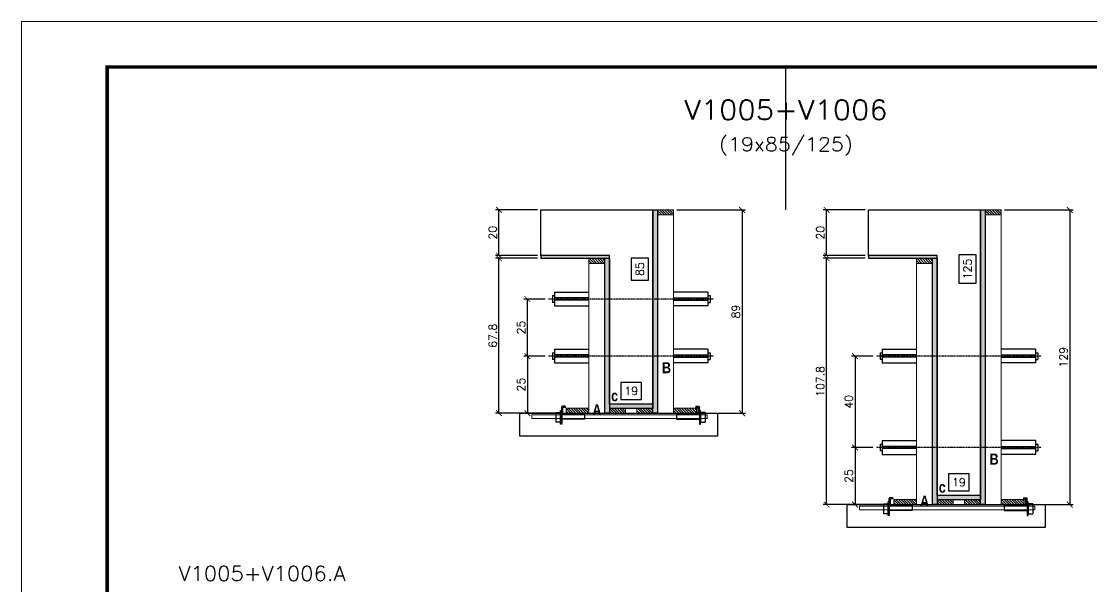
# Model space of a CAD drawing. Extents: x -20960 to -5926, y -2106 to 21915.
# Drawn here: x -9023 to -8087, y 19123 to 19618 of the extents above; entities that cross this region are included whole.
import ezdxf
from ezdxf.enums import TextEntityAlignment as Align

# ---------------------------------------------------------------- set-up
doc = ezdxf.new("R2010")
doc.units = 0
doc.linetypes.add('DASHED', pattern=[0.75, 0.5, -0.25])
doc.linetypes.add('HIDDEN', pattern=[0.375, 0.25, -0.125])
for name, color, linetype in [('barrote', 251, 'Continuous'), ('COTA', 241, 'Continuous'), ('Cota Seção (2x)', 4, 'Continuous'), ('detalhes', 4, 'Continuous'), ('Painéis', 200, 'Continuous'), ('presilha', 1, 'Continuous'), ('TENSOR', 3, 'Continuous'), ('Texto de Titulo', 7, 'Continuous'), ('Texto Qtd Sarr', 242, 'Continuous')]:
    doc.layers.add(name, color=color, linetype=linetype)
for name, color, linetype, lineweight in [('CONCRETO', 251, 'Continuous', 25), ('Folhas', 255, 'Continuous', 9), ('Hachura', 251, 'Continuous', 9), ('Madeira', 126, 'Continuous', 18), ('SARRAFO DE PRESSAO', 251, 'DASHED', 9), ('SCO-___-LAJ', 2, 'Continuous', 0), ('Texto Seção', 7, 'Continuous', 15)]:
    doc.layers.add(name, color=color, linetype=linetype, lineweight=lineweight)
doc.styles.add('REGUA-120', font='ROMANS.shx', dxfattribs={"height": 15})
doc.styles.add('Romans', font='romans.shx')
doc.styles.add('TECNICA', font='techb___.ttf', dxfattribs={"height": 10})
doc.dimstyles.new('Cota Seção (2x)', dxfattribs={"dimtxt": 7, "dimasz": 5, "dimexe": 3, "dimexo": 3, "dimgap": 2, "dimtad": 3, "dimdec": 1, "dimlfac": 0.5, "dimzin": 12, "dimdsep": 46, "dimtxsty": 'Romans', "dimblk": 'ARCHTICK', "dimcen": 0, "dimclrd": 4, "dimclre": 4, "dimclrt": 1, "dimadec": 1, "dimazin": 3, "dimtfac": 1, "dimtdec": 1, "dimtmove": 0, "dimatfit": 3, "dimldrblk": 'OBLIQUE', "dimfxl": 1, "dimtolj": 1, "dimtzin": 12, "dimarcsym": 0})
doc.dimstyles.new('Cota Seção interna', dxfattribs={"dimtxt": 7, "dimasz": 6, "dimexe": 0.18, "dimexo": 2, "dimgap": -4, "dimtad": 3, "dimdec": 1, "dimlfac": 0.5, "dimzin": 12, "dimdsep": 46, "dimtxsty": 'Romans', "dimblk": 'ARCHTICK', "dimcen": 0.09, "dimse1": 1, "dimse2": 1, "dimsd1": 1, "dimsd2": 1, "dimclrd": 180, "dimclre": 5, "dimclrt": 1, "dimadec": 0, "dimazin": 3, "dimtfac": 1, "dimtdec": 1, "dimtofl": 0, "dimtmove": 0, "dimatfit": 3, "dimldrblk": 'ARCHTICK', "dimfxl": 1, "dimtolj": 1, "dimtzin": 0, "dimarcsym": 0})

# ---------------------------------------------------------------- blocks, each defined once
blk = doc.blocks.new('9999999999')
at = {"layer": 'Folhas'}
blk.add_lwpolyline([(98138.98, 34190.21), (99623.98, 34190.21), (99623.98, 35240.21), (98138.98, 35240.21)], close=True, dxfattribs=at)
at = {"layer": 'Folhas', "color": 30, "const_width": 3}
blk.add_lwpolyline([(98213.98, 34230.21), (99583.98, 34230.21), (99583.98, 35200.21), (98213.98, 35200.21)], close=True, dxfattribs=at)
blk = doc.blocks.new('titulo1')
at = {"layer": 'Defpoints', "color": 252, "linetype": 'HIDDEN', "ltscale": 2}
blk.add_line((0, 0), (0, 125), dxfattribs=at)
at = {"layer": 'Defpoints', "style": 'Romans', "oblique": 15}
blk.add_attdef('FOLHA', text='', height=10, dxfattribs=at).set_placement((0, 15.58), align=Align.MIDDLE_CENTER)
at = {"layer": 'Texto Qtd Sarr', "color": 3, "style": 'Romans', "oblique": 15}
for tag, height, p in [('TITULO', 17, (0, 71.45)), ('SEÇÃO', 12, (0, 41.55))]:
    blk.add_attdef(tag, text='', height=height, dxfattribs=at).set_placement(p, align=Align.MIDDLE_CENTER)
blk = doc.blocks.new('_ArchTick')
at = {"color": 0, "linetype": 'ByBlock', "const_width": 0.15}
blk.add_lwpolyline([(-0.5, -0.5), (0.5, 0.5)], dxfattribs=at)
blk = doc.blocks.new('*D6631')
at = {"layer": 'COTA', "color": 4, "lineweight": -2, "transparency": 16777216}
for p, q in [((-8572.07, 19410.84), (-8608.79, 19410.84)), ((-8605.79, 19275.24), (-8605.79, 19410.84)), ((-8554.47, 19275.24), (-8608.79, 19275.24))]:
    blk.add_line(p, q, dxfattribs=at)
at = {"layer": 'Defpoints', "color": 0, "transparency": 16777216}
for p in [(-8605.79, 19410.84), (-8569.07, 19410.84), (-8551.47, 19275.24)]:
    blk.add_point(p, dxfattribs=at)
at = {"layer": 'COTA', "color": 4, "lineweight": -2, "transparency": 16777216, "xscale": 5, "yscale": 5, "zscale": 5}
for p, rotation in [((-8605.79, 19410.84), 90), ((-8605.79, 19275.24), 270)]:
    blk.add_blockref('_ArchTick', p, dxfattribs=dict(at, rotation=rotation))
at = {"layer": 'COTA', "color": 1, "transparency": 16777216, "insert": (-8611.29, 19343.04), "char_height": 7, "attachment_point": 5, "rotation": 90, "style": 'Romans'}
blk.add_mtext('\\A1;67.8', dxfattribs=at)
blk = doc.blocks.new('_Oblique')
at = {"color": 0, "linetype": 'ByBlock', "lineweight": -2}
blk.add_line((-0.5, -0.5), (0.5, 0.5), dxfattribs=at)
blk = doc.blocks.new('*D6632')
at = {"layer": 'COTA', "color": 4, "lineweight": -2, "transparency": 16777216}
for p, q in [((-8572.07, 19453.24), (-8608.79, 19453.24)), ((-8605.79, 19413.24), (-8605.79, 19453.24)), ((-8572.07, 19413.24), (-8608.79, 19413.24))]:
    blk.add_line(p, q, dxfattribs=at)
at = {"layer": 'Defpoints', "color": 0, "transparency": 16777216}
for p in [(-8605.79, 19453.24), (-8569.07, 19453.24), (-8569.07, 19413.24)]:
    blk.add_point(p, dxfattribs=at)
at = {"layer": 'COTA', "color": 4, "lineweight": -2, "transparency": 16777216, "xscale": 5, "yscale": 5, "zscale": 5}
for p, rotation in [((-8605.79, 19453.24), 90), ((-8605.79, 19413.24), 270)]:
    blk.add_blockref('_ArchTick', p, dxfattribs=dict(at, rotation=rotation))
at = {"layer": 'COTA', "color": 1, "transparency": 16777216, "insert": (-8611.29, 19433.24), "char_height": 7, "attachment_point": 5, "rotation": 90, "style": 'Romans'}
blk.add_mtext('\\A1;20', dxfattribs=at)
blk = doc.blocks.new('*D6633')
at = {"layer": 'Cota Seção (2x)', "color": 180, "lineweight": -2, "transparency": 16777216}
for p, q in [((-8475.07, 19411.11), (-8490.07, 19411.11)), ((-8490.07, 19411.11), (-8490.07, 19391.77)), ((-8475.07, 19391.77), (-8475.07, 19411.11)), ((-8490.07, 19391.77), (-8475.07, 19391.77))]:
    blk.add_line(p, q, dxfattribs=at)
at = {"layer": 'Defpoints', "color": 0, "transparency": 16777216}
for p in [(-8509.07, 19453.24), (-8471.07, 19453.24), (-8509.07, 19283.24)]:
    blk.add_point(p, dxfattribs=at)
at = {"layer": 'Cota Seção (2x)', "color": 1, "transparency": 16777216, "insert": (-8482.57, 19401.44), "char_height": 7, "attachment_point": 5, "rotation": 90, "style": 'Romans'}
blk.add_mtext('\\A1;85', dxfattribs=at)
blk = doc.blocks.new('PRESILHA METÁLICA 1')
at = {"layer": 'presilha'}
for p, q in [((6, 15.5), (7.5, 15.5)), ((6, -2.5), (6, 15.5)), ((7.5, 10.6), (7.5, 19.9)), ((7.5, 15.5), (7.5, -2.5)), ((12, 21), (8.6, 21)), ((9, 11.6), (9, 18.9)), ((12, 19.5), (9.6, 19.5)), ((12, 21), (12, 19.5)), ((0, 13), (6, 13)), ((0, 13), (0, 0)), ((6, 0), (0, 0)), ((6, 13), (6, 0)), ((37.5, 4.1), (7.5, 4.1)), ((37.5, 11), (9.6, 11)), ((37.5, 11), (37.5, 4.1)), ((7.5, -2.5), (6, -2.5))]:
    blk.add_line(p, q, dxfattribs=at)
for centre, radius, start, end in [((8.6, 19.9), 1.14, 90, 180), ((9.6, 18.9), 0.57, 90, 180), ((9.6, 11.6), 0.57, 180, 270)]:
    blk.add_arc(centre, radius, start, end, dxfattribs=at)
blk = doc.blocks.new('*D6634')
at = {"layer": 'Cota Seção (2x)', "color": 180, "lineweight": -2, "transparency": 16777216}
for p, q in [((-8481.07, 19302.24), (-8499.07, 19302.24)), ((-8499.07, 19302.24), (-8499.07, 19287.24)), ((-8481.07, 19287.24), (-8481.07, 19302.24)), ((-8499.07, 19287.24), (-8481.07, 19287.24))]:
    blk.add_line(p, q, dxfattribs=at)
at = {"layer": 'Defpoints', "color": 0, "transparency": 16777216}
for p in [(-8509.07, 19283.24), (-8509.07, 19275.24), (-8471.07, 19275.24)]:
    blk.add_point(p, dxfattribs=at)
at = {"layer": 'Cota Seção (2x)', "color": 1, "transparency": 16777216, "insert": (-8490.07, 19294.74), "char_height": 7, "attachment_point": 5, "style": 'Romans'}
blk.add_mtext('\\A1;19', dxfattribs=at)
blk = doc.blocks.new('*D6635')
at = {"layer": 'COTA', "color": 4, "lineweight": -2, "transparency": 16777216}
for p, q in [((-8450.07, 19453.24), (-8390.1, 19453.24)), ((-8393.1, 19453.24), (-8393.1, 19275.24)), ((-8450.07, 19275.24), (-8390.1, 19275.24))]:
    blk.add_line(p, q, dxfattribs=at)
at = {"layer": 'Defpoints', "color": 0, "transparency": 16777216}
for p in [(-8453.07, 19453.24), (-8453.07, 19275.24), (-8393.1, 19275.24)]:
    blk.add_point(p, dxfattribs=at)
at = {"layer": 'COTA', "color": 4, "lineweight": -2, "transparency": 16777216, "xscale": 5, "yscale": 5, "zscale": 5}
for p, rotation in [((-8393.1, 19453.24), 90), ((-8393.1, 19275.24), 270)]:
    blk.add_blockref('_ArchTick', p, dxfattribs=dict(at, rotation=rotation))
at = {"layer": 'COTA', "color": 1, "transparency": 16777216, "insert": (-8398.6, 19364.24), "char_height": 7, "attachment_point": 5, "rotation": 90, "style": 'Romans'}
blk.add_mtext('\\A1;89', dxfattribs=at)
blk = doc.blocks.new('*D6636')
at = {"layer": 'COTA', "color": 4, "lineweight": -2, "transparency": 16777216}
for p, q in [((-8565.37, 19325.21), (-8583.93, 19325.21)), ((-8580.93, 19325.21), (-8580.93, 19275.24)), ((-8565.37, 19275.24), (-8583.93, 19275.24))]:
    blk.add_line(p, q, dxfattribs=at)
at = {"layer": 'Defpoints', "color": 0, "transparency": 16777216}
for p in [(-8562.37, 19325.21), (-8580.93, 19275.24), (-8562.37, 19275.24)]:
    blk.add_point(p, dxfattribs=at)
at = {"layer": 'COTA', "color": 4, "lineweight": -2, "transparency": 16777216, "xscale": 5, "yscale": 5, "zscale": 5}
for p, rotation in [((-8580.93, 19325.21), 90), ((-8580.93, 19275.24), 270)]:
    blk.add_blockref('_ArchTick', p, dxfattribs=dict(at, rotation=rotation))
at = {"layer": 'COTA', "color": 1, "transparency": 16777216, "insert": (-8586.43, 19300.23), "char_height": 7, "attachment_point": 5, "rotation": 90, "style": 'Romans'}
blk.add_mtext('\\A1;25', dxfattribs=at)
blk = doc.blocks.new('*D6637')
at = {"layer": 'COTA', "color": 4, "lineweight": -2, "transparency": 16777216}
for p, q in [((-8285.49, 19410.84), (-8322.21, 19410.84)), ((-8319.21, 19195.24), (-8319.21, 19410.84)), ((-8267.89, 19195.24), (-8322.21, 19195.24))]:
    blk.add_line(p, q, dxfattribs=at)
at = {"layer": 'Defpoints', "color": 0, "transparency": 16777216}
for p in [(-8319.21, 19410.84), (-8282.49, 19410.84), (-8264.89, 19195.24)]:
    blk.add_point(p, dxfattribs=at)
at = {"layer": 'COTA', "color": 4, "lineweight": -2, "transparency": 16777216, "xscale": 5, "yscale": 5, "zscale": 5}
for p, rotation in [((-8319.21, 19410.84), 90), ((-8319.21, 19195.24), 270)]:
    blk.add_blockref('_ArchTick', p, dxfattribs=dict(at, rotation=rotation))
at = {"layer": 'COTA', "color": 1, "transparency": 16777216, "insert": (-8324.71, 19303.04), "char_height": 7, "attachment_point": 5, "rotation": 90, "style": 'Romans'}
blk.add_mtext('\\A1;107.8', dxfattribs=at)
blk = doc.blocks.new('*D6638')
at = {"layer": 'COTA', "color": 4, "lineweight": -2, "transparency": 16777216}
for p, q in [((-8285.49, 19453.24), (-8322.21, 19453.24)), ((-8319.21, 19413.24), (-8319.21, 19453.24)), ((-8285.49, 19413.24), (-8322.21, 19413.24))]:
    blk.add_line(p, q, dxfattribs=at)
at = {"layer": 'Defpoints', "color": 0, "transparency": 16777216}
for p in [(-8319.21, 19453.24), (-8282.49, 19453.24), (-8282.49, 19413.24)]:
    blk.add_point(p, dxfattribs=at)
at = {"layer": 'COTA', "color": 4, "lineweight": -2, "transparency": 16777216, "xscale": 5, "yscale": 5, "zscale": 5}
for p, rotation in [((-8319.21, 19453.24), 90), ((-8319.21, 19413.24), 270)]:
    blk.add_blockref('_ArchTick', p, dxfattribs=dict(at, rotation=rotation))
at = {"layer": 'COTA', "color": 1, "transparency": 16777216, "insert": (-8324.71, 19433.24), "char_height": 7, "attachment_point": 5, "rotation": 90, "style": 'Romans'}
blk.add_mtext('\\A1;20', dxfattribs=at)
blk = doc.blocks.new('*D6639')
at = {"layer": 'Cota Seção (2x)', "color": 180, "lineweight": -2, "transparency": 16777216}
for p, q in [((-8188.49, 19413.94), (-8203.49, 19413.94)), ((-8203.49, 19413.94), (-8203.49, 19388.94)), ((-8188.49, 19388.94), (-8188.49, 19413.94)), ((-8203.49, 19388.94), (-8188.49, 19388.94))]:
    blk.add_line(p, q, dxfattribs=at)
at = {"layer": 'Defpoints', "color": 0, "transparency": 16777216}
for p in [(-8222.49, 19453.24), (-8184.49, 19453.24), (-8222.49, 19203.24)]:
    blk.add_point(p, dxfattribs=at)
at = {"layer": 'Cota Seção (2x)', "color": 1, "transparency": 16777216, "insert": (-8195.99, 19401.44), "char_height": 7, "attachment_point": 5, "rotation": 90, "style": 'Romans'}
blk.add_mtext('\\A1;125', dxfattribs=at)
blk = doc.blocks.new('*D6640')
at = {"layer": 'Cota Seção (2x)', "color": 180, "lineweight": -2, "transparency": 16777216}
for p, q in [((-8194.49, 19222.24), (-8212.49, 19222.24)), ((-8212.49, 19222.24), (-8212.49, 19207.24)), ((-8194.49, 19207.24), (-8194.49, 19222.24)), ((-8212.49, 19207.24), (-8194.49, 19207.24))]:
    blk.add_line(p, q, dxfattribs=at)
at = {"layer": 'Defpoints', "color": 0, "transparency": 16777216}
for p in [(-8222.49, 19203.24), (-8222.49, 19195.24), (-8184.49, 19195.24)]:
    blk.add_point(p, dxfattribs=at)
at = {"layer": 'Cota Seção (2x)', "color": 1, "transparency": 16777216, "insert": (-8203.49, 19214.74), "char_height": 7, "attachment_point": 5, "style": 'Romans'}
blk.add_mtext('\\A1;19', dxfattribs=at)
blk = doc.blocks.new('*D6641')
at = {"layer": 'COTA', "color": 4, "lineweight": -2, "transparency": 16777216}
for p, q in [((-8163.49, 19453.24), (-8103.52, 19453.24)), ((-8106.52, 19453.24), (-8106.52, 19195.24)), ((-8163.49, 19195.24), (-8103.52, 19195.24))]:
    blk.add_line(p, q, dxfattribs=at)
at = {"layer": 'Defpoints', "color": 0, "transparency": 16777216}
for p in [(-8166.49, 19453.24), (-8166.49, 19195.24), (-8106.52, 19195.24)]:
    blk.add_point(p, dxfattribs=at)
at = {"layer": 'COTA', "color": 4, "lineweight": -2, "transparency": 16777216, "xscale": 5, "yscale": 5, "zscale": 5}
for p, rotation in [((-8106.52, 19453.24), 90), ((-8106.52, 19195.24), 270)]:
    blk.add_blockref('_ArchTick', p, dxfattribs=dict(at, rotation=rotation))
at = {"layer": 'COTA', "color": 1, "transparency": 16777216, "insert": (-8112.02, 19324.24), "char_height": 7, "attachment_point": 5, "rotation": 90, "style": 'Romans'}
blk.add_mtext('\\A1;129', dxfattribs=at)
blk = doc.blocks.new('*D6642')
at = {"layer": 'COTA', "color": 4, "lineweight": -2, "transparency": 16777216}
for p, q in [((-8278.79, 19245.21), (-8297.35, 19245.21)), ((-8294.35, 19245.21), (-8294.35, 19195.24)), ((-8278.79, 19195.24), (-8297.35, 19195.24))]:
    blk.add_line(p, q, dxfattribs=at)
at = {"layer": 'Defpoints', "color": 0, "transparency": 16777216}
for p in [(-8275.79, 19245.21), (-8294.35, 19195.24), (-8275.79, 19195.24)]:
    blk.add_point(p, dxfattribs=at)
at = {"layer": 'COTA', "color": 4, "lineweight": -2, "transparency": 16777216, "xscale": 5, "yscale": 5, "zscale": 5}
for p, rotation in [((-8294.35, 19245.21), 90), ((-8294.35, 19195.24), 270)]:
    blk.add_blockref('_ArchTick', p, dxfattribs=dict(at, rotation=rotation))
at = {"layer": 'COTA', "color": 1, "transparency": 16777216, "insert": (-8299.85, 19220.23), "char_height": 7, "attachment_point": 5, "rotation": 90, "style": 'Romans'}
blk.add_mtext('\\A1;25', dxfattribs=at)
blk = doc.blocks.new('*D6643')
at = {"layer": 'COTA', "color": 4, "lineweight": -2, "transparency": 16777216}
for p, q in [((-8278.79, 19325.21), (-8297.35, 19325.21)), ((-8294.35, 19325.21), (-8294.35, 19245.21)), ((-8278.79, 19245.21), (-8297.35, 19245.21))]:
    blk.add_line(p, q, dxfattribs=at)
at = {"layer": 'Defpoints', "color": 0, "transparency": 16777216}
for p in [(-8275.79, 19325.21), (-8294.35, 19245.21), (-8275.79, 19245.21)]:
    blk.add_point(p, dxfattribs=at)
at = {"layer": 'COTA', "color": 4, "lineweight": -2, "transparency": 16777216, "xscale": 5, "yscale": 5, "zscale": 5}
for p, rotation in [((-8294.35, 19325.21), 90), ((-8294.35, 19245.21), 270)]:
    blk.add_blockref('_ArchTick', p, dxfattribs=dict(at, rotation=rotation))
at = {"layer": 'COTA', "color": 1, "transparency": 16777216, "insert": (-8299.85, 19285.21), "char_height": 7, "attachment_point": 5, "rotation": 90, "style": 'Romans'}
blk.add_mtext('\\A1;40', dxfattribs=at)
blk = doc.blocks.new('*D6644')
at = {"layer": 'COTA', "color": 4, "lineweight": -2, "transparency": 16777216}
for p, q in [((-8565.37, 19375.21), (-8583.93, 19375.21)), ((-8580.93, 19325.21), (-8580.93, 19375.21)), ((-8565.37, 19325.21), (-8583.93, 19325.21))]:
    blk.add_line(p, q, dxfattribs=at)
at = {"layer": 'Defpoints', "color": 0, "transparency": 16777216}
for p in [(-8580.93, 19375.21), (-8562.37, 19375.21), (-8562.37, 19325.21)]:
    blk.add_point(p, dxfattribs=at)
at = {"layer": 'COTA', "color": 4, "lineweight": -2, "transparency": 16777216, "xscale": 5, "yscale": 5, "zscale": 5}
for p, rotation in [((-8580.93, 19375.21), 90), ((-8580.93, 19325.21), 270)]:
    blk.add_blockref('_ArchTick', p, dxfattribs=dict(at, rotation=rotation))
at = {"layer": 'COTA', "color": 1, "transparency": 16777216, "insert": (-8586.43, 19350.21), "char_height": 7, "attachment_point": 5, "rotation": 90, "style": 'Romans'}
blk.add_mtext('\\A1;25', dxfattribs=at)

msp = doc.modelspace()

# ---------------------------------------------------------------- hatches: boundary and pattern name
at = {"layer": 'Hachura'}
h = msp.add_hatch(color=256, dxfattribs=at)
h.dxf.hatch_style = 1
h.paths.add_polyline_path([(-8471.07, 19453.24), (-8467.07, 19453.24), (-8467.07, 19275.24), (-8471.07, 19275.24)])
h = msp.add_hatch(dxfattribs=at)
h.set_pattern_fill('ANSI31', color=256, scale=0.5, angle=270, style=0)
h.set_pattern_definition([(315, (14340.7506, 11145.597), (1.12253202, 1.12253202), [])])
h.paths.add_polyline_path([(-8453.07, 19448.84), (-8453.07, 19453.24), (-8467.07, 19453.24), (-8467.07, 19448.84)])
h = msp.add_hatch(color=256, dxfattribs=at)
h.dxf.hatch_style = 1
h.paths.add_polyline_path([(-8184.49, 19453.24), (-8180.49, 19453.24), (-8180.49, 19195.24), (-8184.49, 19195.24)])
h = msp.add_hatch(dxfattribs=at)
h.set_pattern_fill('ANSI31', color=256, scale=0.5, angle=270, style=0)
h.set_pattern_definition([(315, (14627.3294, 11145.597), (1.12253202, 1.12253202), [])])
h.paths.add_polyline_path([(-8166.49, 19448.84), (-8166.49, 19453.24), (-8180.49, 19453.24), (-8180.49, 19448.84)])
h = msp.add_hatch(color=256, dxfattribs=at)
h.dxf.hatch_style = 1
h.paths.add_polyline_path([(-8509.07, 19410.84), (-8509.07, 19413.24), (-8569.07, 19413.24), (-8569.07, 19410.84)])
h = msp.add_hatch(dxfattribs=at)
h.set_pattern_fill('ANSI31', color=256, scale=0.5, angle=270, style=0)
h.set_pattern_definition([(315, (14400.7506, 11103.197), (1.12253202, 1.12253202), [])])
h.paths.add_polyline_path([(-8513.07, 19406.44), (-8513.07, 19410.84), (-8527.07, 19410.84), (-8527.07, 19406.44)])
h = msp.add_hatch(color=256, dxfattribs=at)
h.dxf.hatch_style = 1
h.paths.add_polyline_path([(-8513.07, 19410.84), (-8509.07, 19410.84), (-8509.07, 19275.24), (-8513.07, 19275.24)])
h = msp.add_hatch(color=256, dxfattribs=at)
h.dxf.hatch_style = 1
h.paths.add_polyline_path([(-8222.49, 19410.84), (-8222.49, 19413.24), (-8282.49, 19413.24), (-8282.49, 19410.84)])
h = msp.add_hatch(dxfattribs=at)
h.set_pattern_fill('ANSI31', color=256, scale=0.5, angle=270, style=0)
h.set_pattern_definition([(315, (14687.3294, 11103.197), (1.12253202, 1.12253202), [])])
h.paths.add_polyline_path([(-8226.49, 19406.44), (-8226.49, 19410.84), (-8240.49, 19410.84), (-8240.49, 19406.44)])
h = msp.add_hatch(color=256, dxfattribs=at)
h.dxf.hatch_style = 1
h.paths.add_polyline_path([(-8226.49, 19410.84), (-8222.49, 19410.84), (-8222.49, 19195.24), (-8226.49, 19195.24)])
h = msp.add_hatch(color=256, dxfattribs=at)
h.dxf.hatch_style = 1
h.paths.add_polyline_path([(-8471.07, 19279.64), (-8471.07, 19283.24), (-8509.07, 19283.24), (-8509.07, 19279.64)])
h = msp.add_hatch(dxfattribs=at)
h.set_pattern_fill('ANSI31', color=256, scale=0.5, angle=270, style=0)
h.set_pattern_definition([(315, (14400.7506, 11045.597), (1.12253202, 1.12253202), [])])
h.paths.add_polyline_path([(-8547.07, 19275.24), (-8547.07, 19279.64), (-8527.07, 19279.64), (-8527.07, 19275.24)])
h = msp.add_hatch(dxfattribs=at)
h.set_pattern_fill('ANSI31', color=256, scale=0.5, angle=270, style=0)
h.set_pattern_definition([(315, (14409.5506, 11045.597), (1.12253202, 1.12253202), [])])
h.paths.add_polyline_path([(-8509.07, 19275.24), (-8509.07, 19279.64), (-8495.07, 19279.64), (-8495.07, 19275.24)])
h = msp.add_hatch(dxfattribs=at)
h.set_pattern_fill('ANSI31', color=256, scale=0.5, angle=270, style=0)
h.set_pattern_definition([(315, (14409.5526, 11045.597), (1.12253202, 1.12253202), [])])
h.paths.add_polyline_path([(-8471.07, 19275.24), (-8471.07, 19279.64), (-8485.07, 19279.64), (-8485.07, 19275.24)])
h = msp.add_hatch(dxfattribs=at)
h.set_pattern_fill('ANSI31', color=256, scale=0.5, angle=270, style=0)
h.set_pattern_definition([(315, (14306.7506, 11045.597), (1.12253202, 1.12253202), [])])
h.paths.add_polyline_path([(-8453.07, 19275.24), (-8453.07, 19279.64), (-8433.07, 19279.64), (-8433.07, 19275.24)])
h = msp.add_hatch(dxfattribs=at)
h.set_pattern_fill('ANSI31', color=256, scale=0.5, angle=270, style=0)
h.set_pattern_definition([(315, (14687.3294, 10965.597), (1.12253202, 1.12253202), [])])
h.paths.add_polyline_path([(-8260.49, 19195.24), (-8260.49, 19199.64), (-8240.49, 19199.64), (-8240.49, 19195.24)])
h = msp.add_hatch(color=256, dxfattribs=at)
h.dxf.hatch_style = 1
h.paths.add_polyline_path([(-8184.49, 19199.64), (-8184.49, 19203.24), (-8222.49, 19203.24), (-8222.49, 19199.64)])
h = msp.add_hatch(dxfattribs=at)
h.set_pattern_fill('ANSI31', color=256, scale=0.5, angle=270, style=0)
h.set_pattern_definition([(315, (14696.1294, 10965.597), (1.12253202, 1.12253202), [])])
h.paths.add_polyline_path([(-8222.49, 19195.24), (-8222.49, 19199.64), (-8208.49, 19199.64), (-8208.49, 19195.24)])
h = msp.add_hatch(dxfattribs=at)
h.set_pattern_fill('ANSI31', color=256, scale=0.5, angle=270, style=0)
h.set_pattern_definition([(315, (14696.1314, 10965.597), (1.12253202, 1.12253202), [])])
h.paths.add_polyline_path([(-8184.49, 19195.24), (-8184.49, 19199.64), (-8198.49, 19199.64), (-8198.49, 19195.24)])
h = msp.add_hatch(dxfattribs=at)
h.set_pattern_fill('ANSI31', color=256, scale=0.5, angle=270, style=0)
h.set_pattern_definition([(315, (14593.3294, 10965.597), (1.12253202, 1.12253202), [])])
h.paths.add_polyline_path([(-8166.49, 19195.24), (-8166.49, 19199.64), (-8146.49, 19199.64), (-8146.49, 19195.24)])

# ---------------------------------------------------------------- linework, layer by layer
at = {"ltscale": 3}
for p, q in [((-8559.07, 19378.21), (-8559.07, 19372.21)), ((-8559.07, 19378.21), (-8557.07, 19378.21)), ((-8557.07, 19381.21), (-8557.07, 19369.21)), ((-8557.07, 19381.21), (-8527.07, 19381.21)), ((-8423.07, 19381.21), (-8453.07, 19381.21)), ((-8423.07, 19381.21), (-8423.07, 19369.21)), ((-8423.07, 19378.21), (-8421.07, 19378.21)), ((-8421.07, 19378.21), (-8421.07, 19372.21)), ((-8557.07, 19372.21), (-8559.07, 19372.21)), ((-8527.07, 19376.21), (-8557.07, 19376.21)), ((-8527.07, 19374.21), (-8557.07, 19374.21)), ((-8557.07, 19369.21), (-8527.07, 19369.21)), ((-8453.07, 19376.21), (-8423.07, 19376.21)), ((-8453.07, 19374.21), (-8423.07, 19374.21)), ((-8423.07, 19369.21), (-8453.07, 19369.21)), ((-8423.07, 19372.21), (-8421.07, 19372.21)), ((-8557.07, 19331.21), (-8557.07, 19319.21)), ((-8557.07, 19331.21), (-8527.07, 19331.21)), ((-8423.07, 19331.21), (-8453.07, 19331.21)), ((-8423.07, 19331.21), (-8423.07, 19319.21)), ((-8270.49, 19331.21), (-8270.49, 19319.21)), ((-8270.49, 19331.21), (-8240.49, 19331.21)), ((-8136.49, 19331.21), (-8166.49, 19331.21)), ((-8136.49, 19331.21), (-8136.49, 19319.21)), ((-8559.07, 19328.21), (-8559.07, 19322.21)), ((-8559.07, 19328.21), (-8557.07, 19328.21)), ((-8557.07, 19322.21), (-8559.07, 19322.21)), ((-8527.07, 19326.21), (-8557.07, 19326.21)), ((-8527.07, 19324.21), (-8557.07, 19324.21)), ((-8453.07, 19326.21), (-8423.07, 19326.21)), ((-8453.07, 19324.21), (-8423.07, 19324.21)), ((-8423.07, 19328.21), (-8421.07, 19328.21)), ((-8423.07, 19322.21), (-8421.07, 19322.21)), ((-8421.07, 19328.21), (-8421.07, 19322.21)), ((-8272.49, 19328.21), (-8272.49, 19322.21)), ((-8272.49, 19328.21), (-8270.49, 19328.21)), ((-8270.49, 19322.21), (-8272.49, 19322.21)), ((-8240.49, 19326.21), (-8270.49, 19326.21)), ((-8240.49, 19324.21), (-8270.49, 19324.21)), ((-8166.49, 19326.21), (-8136.49, 19326.21)), ((-8166.49, 19324.21), (-8136.49, 19324.21)), ((-8136.49, 19328.21), (-8134.49, 19328.21)), ((-8136.49, 19322.21), (-8134.49, 19322.21)), ((-8134.49, 19328.21), (-8134.49, 19322.21)), ((-8557.07, 19319.21), (-8527.07, 19319.21)), ((-8423.07, 19319.21), (-8453.07, 19319.21)), ((-8270.49, 19319.21), (-8240.49, 19319.21)), ((-8136.49, 19319.21), (-8166.49, 19319.21)), ((-8272.49, 19248.21), (-8272.49, 19242.21)), ((-8272.49, 19248.21), (-8270.49, 19248.21)), ((-8270.49, 19251.21), (-8270.49, 19239.21)), ((-8270.49, 19251.21), (-8240.49, 19251.21)), ((-8240.49, 19246.21), (-8270.49, 19246.21)), ((-8136.49, 19251.21), (-8166.49, 19251.21)), ((-8166.49, 19246.21), (-8136.49, 19246.21)), ((-8136.49, 19251.21), (-8136.49, 19239.21)), ((-8136.49, 19248.21), (-8134.49, 19248.21)), ((-8134.49, 19248.21), (-8134.49, 19242.21)), ((-8270.49, 19242.21), (-8272.49, 19242.21)), ((-8240.49, 19244.21), (-8270.49, 19244.21)), ((-8270.49, 19239.21), (-8240.49, 19239.21)), ((-8166.49, 19244.21), (-8136.49, 19244.21)), ((-8136.49, 19239.21), (-8166.49, 19239.21)), ((-8136.49, 19242.21), (-8134.49, 19242.21))]:
    msp.add_line(p, q, dxfattribs=at)
at = {"layer": 'barrote'}
for points in [[(-8414.71, 19255.24), (-8587.67, 19255.24), (-8587.67, 19275.24), (-8414.71, 19275.24)], [(-8128.13, 19175.24), (-8301.09, 19175.24), (-8301.09, 19195.24), (-8128.13, 19195.24)]]:
    msp.add_lwpolyline(points, close=True, dxfattribs=at)
at = {"layer": 'CONCRETO'}
for points in [[(-8509.07, 19413.24), (-8569.07, 19413.24), (-8569.07, 19453.24), (-8471.07, 19453.24), (-8471.07, 19279.64), (-8471.07, 19279.64), (-8471.07, 19283.24), (-8509.07, 19283.24)], [(-8222.49, 19413.24), (-8282.49, 19413.24), (-8282.49, 19453.24), (-8184.49, 19453.24), (-8184.49, 19199.64), (-8184.49, 19199.64), (-8184.49, 19203.24), (-8222.49, 19203.24)]]:
    msp.add_lwpolyline(points, close=True, dxfattribs=at)
at = {"layer": 'Madeira'}
for points in [[(-8453.07, 19448.84), (-8453.07, 19453.24), (-8467.07, 19453.24), (-8467.07, 19448.84)], [(-8453.07, 19453.24), (-8467.07, 19453.24), (-8467.07, 19275.24), (-8453.07, 19275.24)], [(-8166.49, 19448.84), (-8166.49, 19453.24), (-8180.49, 19453.24), (-8180.49, 19448.84)], [(-8166.49, 19453.24), (-8180.49, 19453.24), (-8180.49, 19195.24), (-8166.49, 19195.24)], [(-8513.07, 19406.44), (-8513.07, 19410.84), (-8527.07, 19410.84), (-8527.07, 19406.44)], [(-8513.07, 19410.84), (-8527.07, 19410.84), (-8527.07, 19275.24), (-8513.07, 19275.24)], [(-8226.49, 19406.44), (-8226.49, 19410.84), (-8240.49, 19410.84), (-8240.49, 19406.44)], [(-8226.49, 19410.84), (-8240.49, 19410.84), (-8240.49, 19195.24), (-8226.49, 19195.24)], [(-8547.07, 19275.24), (-8547.07, 19279.64), (-8527.07, 19279.64), (-8527.07, 19275.24)], [(-8509.07, 19275.24), (-8509.07, 19279.64), (-8495.07, 19279.64), (-8495.07, 19275.24)], [(-8471.07, 19275.24), (-8471.07, 19279.64), (-8485.07, 19279.64), (-8485.07, 19275.24)], [(-8453.07, 19275.24), (-8453.07, 19279.64), (-8433.07, 19279.64), (-8433.07, 19275.24)], [(-8260.49, 19195.24), (-8260.49, 19199.64), (-8240.49, 19199.64), (-8240.49, 19195.24)], [(-8222.49, 19195.24), (-8222.49, 19199.64), (-8208.49, 19199.64), (-8208.49, 19195.24)], [(-8184.49, 19195.24), (-8184.49, 19199.64), (-8198.49, 19199.64), (-8198.49, 19195.24)], [(-8166.49, 19195.24), (-8166.49, 19199.64), (-8146.49, 19199.64), (-8146.49, 19195.24)]]:
    msp.add_lwpolyline(points, close=True, dxfattribs=at)
at = {"layer": 'Painéis'}
for points in [[(-8471.07, 19453.24), (-8467.07, 19453.24), (-8467.07, 19275.24), (-8471.07, 19275.24)], [(-8184.49, 19453.24), (-8180.49, 19453.24), (-8180.49, 19195.24), (-8184.49, 19195.24)], [(-8509.07, 19410.84), (-8509.07, 19413.24), (-8569.07, 19413.24), (-8569.07, 19410.84)], [(-8513.07, 19410.84), (-8509.07, 19410.84), (-8509.07, 19275.24), (-8513.07, 19275.24)], [(-8222.49, 19410.84), (-8222.49, 19413.24), (-8282.49, 19413.24), (-8282.49, 19410.84)], [(-8226.49, 19410.84), (-8222.49, 19410.84), (-8222.49, 19195.24), (-8226.49, 19195.24)], [(-8471.07, 19279.64), (-8471.07, 19283.24), (-8509.07, 19283.24), (-8509.07, 19279.64)], [(-8184.49, 19199.64), (-8184.49, 19203.24), (-8222.49, 19203.24), (-8222.49, 19199.64)]]:
    msp.add_lwpolyline(points, close=True, dxfattribs=at)
at = {"layer": 'SCO-___-LAJ', "color": 1}
for points in [[(-8423.71, 19273.91), (-8577.01, 19273.91), (-8577.01, 19270.71), (-8423.71, 19270.71)], [(-8137.13, 19193.91), (-8290.43, 19193.91), (-8290.43, 19190.71), (-8137.13, 19190.71)]]:
    msp.add_lwpolyline(points, close=True, dxfattribs=at)
at = {"layer": 'TENSOR', "linetype": 'HIDDEN', "ltscale": 0.5}
for p, q in [((-8418.07, 19375.21), (-8562.37, 19375.21)), ((-8418.07, 19325.21), (-8562.37, 19325.21)), ((-8131.49, 19325.21), (-8275.79, 19325.21)), ((-8131.49, 19245.21), (-8275.79, 19245.21))]:
    msp.add_line(p, q, dxfattribs=at)

# ---------------------------------------------------------------- block references
at = {"layer": 'presilha', "yscale": 0.6666666666666666, "zscale": 0.6666666666666666}
for p, xscale in [((-8555.94, 19267.27), 0.6666666666666666), ((-8425.49, 19267.27), -0.6666666666666666), ((-8269.36, 19187.27), 0.6666666666666666), ((-8138.91, 19187.27), -0.6666666666666666)]:
    msp.add_blockref('PRESILHA METÁLICA 1', p, dxfattribs=dict(at, xscale=xscale))
at = {"layer": 'SARRAFO DE PRESSAO', "color": 6, "linetype": 'ByBlock'}
msp.add_blockref('9999999999', (-107162.48, -15621.96), dxfattribs=at)
at = {"layer": 'Texto Seção'}
ref = msp.add_blockref('titulo1', (-8354.76, 19453.24), dxfattribs=at)
ref.add_attrib('TITULO', 'V1005+V1006', dxfattribs={"layer": 'Texto de Titulo', "color": 7, "height": 17, "style": 'Romans', "width": 1.1}).set_placement((-8354.76, 19540.74), align=Align.MIDDLE_CENTER)
ref.add_attrib('SEÇÃO', '(19x85/125)', dxfattribs={"layer": 'Texto de Titulo', "color": 7, "height": 12, "style": 'Romans', "width": 1.1}).set_placement((-8354.76, 19510.74), align=Align.MIDDLE_CENTER)

# ---------------------------------------------------------------- texts
at = {"layer": 'detalhes', "style": 'TECNICA'}
for s, p in [('B', (-8463.24, 19310.27)), ('c', (-8507.69, 19285.74)), ('A', (-8524.07, 19273.43)), ('B', (-8176.66, 19230.27)), ('c', (-8221.11, 19205.74)), ('A', (-8237.49, 19193.43))]:
    msp.add_text(s, height=9.6, dxfattribs=at).set_placement(p)
at = {"layer": 'Texto Seção', "style": 'REGUA-120', "width": 1.05}
msp.add_text('V1005+V1006.A', height=13, dxfattribs=at).set_placement((-8886.14, 19128.43))

# ---------------------------------------------------------------- dimensions: what is measured, and where the dimension line sits
at = {"layer": 'COTA'}
for base, p1, p2, picture, middle in [((-8605.79, 19453.24), (-8569.07, 19413.24), (-8569.07, 19453.24), '*D6632', (-8611.29, 19433.24)), ((-8393.1, 19275.24), (-8453.07, 19453.24), (-8453.07, 19275.24), '*D6635', (-8398.6, 19364.24)), ((-8319.21, 19453.24), (-8282.49, 19413.24), (-8282.49, 19453.24), '*D6638', (-8324.71, 19433.24)), ((-8106.52, 19195.24), (-8166.49, 19453.24), (-8166.49, 19195.24), '*D6641', (-8112.02, 19324.24)), ((-8605.79, 19410.84), (-8551.47, 19275.24), (-8569.07, 19410.84), '*D6631', (-8611.29, 19343.04)), ((-8319.21, 19410.84), (-8264.89, 19195.24), (-8282.49, 19410.84), '*D6637', (-8324.71, 19303.04)), ((-8580.93, 19375.21), (-8562.37, 19325.21), (-8562.37, 19375.21), '*D6644', (-8586.43, 19350.21)), ((-8580.93, 19275.24), (-8562.37, 19325.21), (-8562.37, 19275.24), '*D6636', (-8586.43, 19300.23)), ((-8294.35, 19245.21), (-8275.79, 19325.21), (-8275.79, 19245.21), '*D6643', (-8299.85, 19285.21)), ((-8294.35, 19195.24), (-8275.79, 19245.21), (-8275.79, 19195.24), '*D6642', (-8299.85, 19220.23))]:
    dim = msp.add_linear_dim(base=base, p1=p1, p2=p2, angle=90, dimstyle='Cota Seção (2x)', dxfattribs=at)
    dim.commit()
    dim.dimension.update_dxf_attribs({"geometry": picture, "text_midpoint": middle})
at = {"layer": 'Cota Seção (2x)'}
for base, p1, p2, angle, picture, middle in [((-8471.07, 19453.24), (-8509.07, 19283.24), (-8509.07, 19453.24), 90, '*D6633', (-8471.07, 19401.44)), ((-8184.49, 19453.24), (-8222.49, 19203.24), (-8222.49, 19453.24), 90, '*D6639', (-8184.49, 19401.44)), ((-8509.07, 19283.24), (-8471.07, 19275.24), (-8509.07, 19275.24), 180, '*D6634', (-8490.07, 19283.24)), ((-8222.49, 19203.24), (-8184.49, 19195.24), (-8222.49, 19195.24), 180, '*D6640', (-8203.49, 19203.24))]:
    dim = msp.add_linear_dim(base=base, p1=p1, p2=p2, angle=angle, dimstyle='Cota Seção interna', dxfattribs=at)
    dim.commit()
    dim.dimension.update_dxf_attribs({"geometry": picture, "text_midpoint": middle, "dimtype": 160})

doc.saveas('drawing.dxf')
